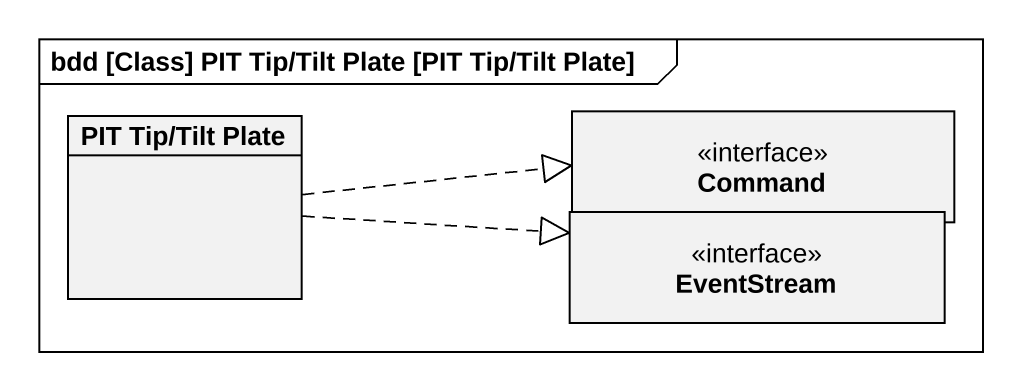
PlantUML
@startuml
mainframe bdd [Class] PIT Tip/Tilt Plate [PIT Tip/Tilt Plate]
hide circle
hide empty members
class "PIT Tip/Tilt Plate" as PIT_Tip_Tilt_Plate
interface Command
interface EventStream
PIT_Tip_Tilt_Plate .right.|> Command
PIT_Tip_Tilt_Plate .right.|> EventStream
@enduml
